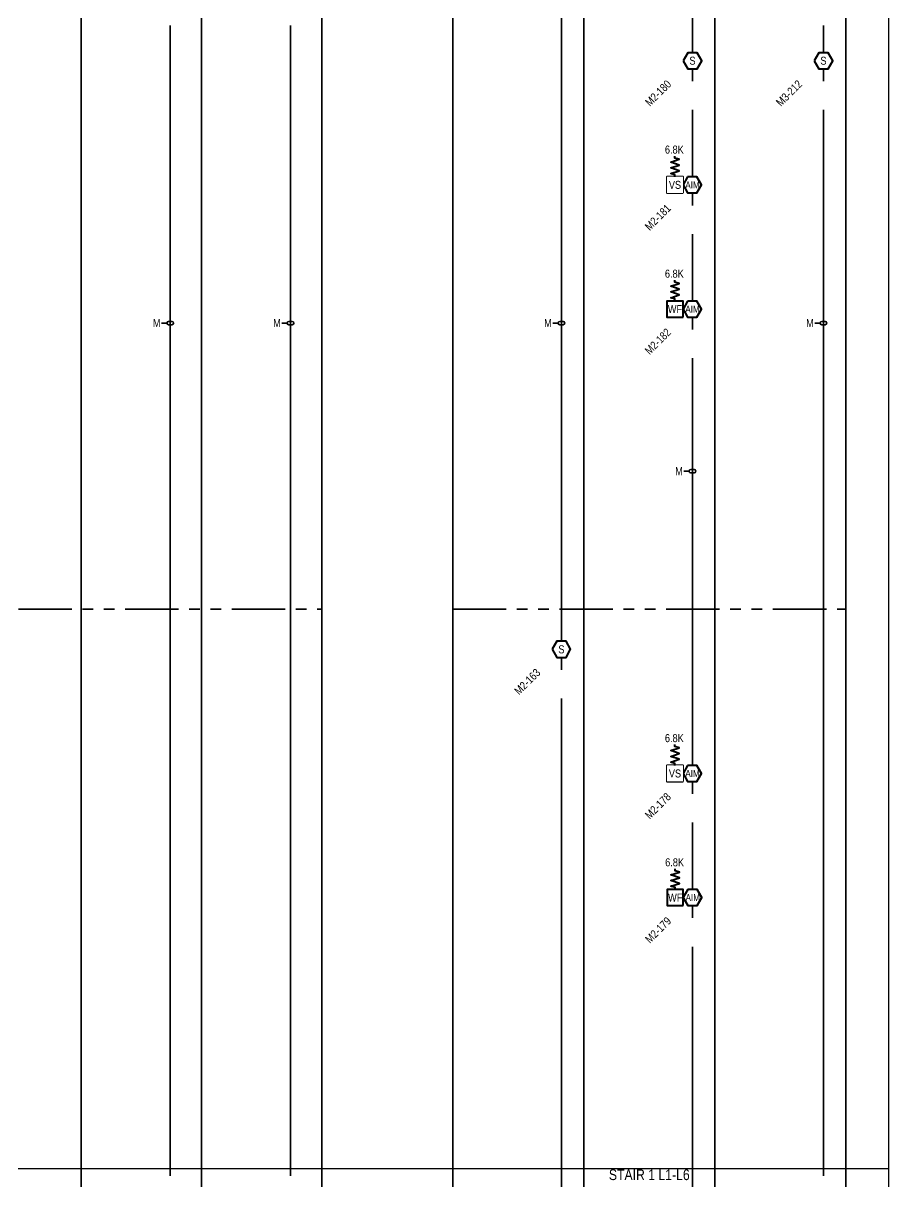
# Model space of a CAD drawing. Header units: inches. Extents: x 84 to 207, y -12 to 77.
# Drawn here: x 196.58 to 206.72, y 23.76 to 37.33 of the extents above; entities that cross this region are included whole.
import ezdxf
from ezdxf.enums import TextEntityAlignment as Align

# ---------------------------------------------------------------- set-up
doc = ezdxf.new("R2010")
doc.units = ezdxf.units.IN
doc.header["$MEASUREMENT"] = 0
doc.set_wipeout_variables(frame=1)
doc.linetypes.add('PHANTOM2', pattern=[1.25, 0.625, -0.125, 0.125, -0.125, 0.125, -0.125])
for name, color, linetype, lineweight in [('F-ALRM-DTCT', 23, 'Continuous', 40), ('F-ALRM-WIRE-DTCT', 151, 'Continuous', 35), ('F-ANNO-DTCT', 151, 'Continuous', 25), ('F-ANNO-DTCT-ADDR', 143, 'Continuous', 25), ('F-ANNO-DTCT-DESC', 150, 'Continuous', 25), ('F-ANNO-DTCT-NOTE', 140, 'Continuous', 25), ('F-ANNO-INDC-NOTE', 110, 'Continuous', 25), ('F-ANNO-POWR', 140, 'Continuous', 25), ('F-ANNO-WIPE', 7, 'Continuous', 0)]:
    doc.layers.add(name, color=color, linetype=linetype, lineweight=lineweight)
doc.styles.add('Body', font='', dxfattribs={"height": 0.09375})
doc.styles.get("Standard").update_dxf_attribs({"font": 'arial.ttf'})
doc.styles.get('Body').set_extended_font_data('Arial Narrow')

# ---------------------------------------------------------------- blocks, each defined once
blk = doc.blocks.new('*U113')
at = {"color": 0, "linetype": 'ByBlock', "lineweight": -2, "style": 'Body', "flags": 9}
for tag, p in [('WIREDROP', (-0.037, -0.194)), ('PID_SECONDARY', (-0.037, -0.182))]:
    blk.add_attdef(tag, p, '', height=0.00937, dxfattribs=at)
at = {"layer": 'F-ANNO-DTCT-ADDR', "style": 'Body', "flags": 8}
blk.add_attdef('ADDRESS', text='', height=0.0938, rotation=45, dxfattribs=at).set_placement((-0.304, -0.218), align=Align.TOP_RIGHT)
at = {"layer": 'F-ANNO-DTCT-DESC', "linetype": 'ByBlock', "lineweight": -2, "flags": 51}
blk.add_attdef('DESCRIPTION', text='', height=0.0938, rotation=45, dxfattribs=at).set_placement((-0.103, -0.218), align=Align.TOP_RIGHT)
at = {"linetype": 'ByBlock', "lineweight": -2, "ltscale": 0.5}
blk.add_wipeout([(-0.108, 0), (-0.054, -0.094), (0.054, -0.094), (0.108, 0), (0.054, 0.094), (-0.054, 0.094)], dxfattribs=at).dxf.layer = 'F-ANNO-WIPE'
blk.add_lwpolyline([(-0.108, 0), (-0.054, -0.094), (0.054, -0.094), (0.108, 0), (0.054, 0.094), (-0.054, 0.094)], close=True, dxfattribs=at)
at = {"color": 0, "linetype": 'ByBlock', "lineweight": -2, "style": 'Body'}
blk.add_text('S', height=0.0938, dxfattribs=at).set_placement((0, 0), align=Align.MIDDLE_CENTER)
at = {"color": 0, "linetype": 'ByBlock', "lineweight": -2, "style": 'Body', "flags": 9}
for tag, p in [('DEVTYPE', (-0.037, -0.126)), ('POINTTYPE', (-0.037, -0.14)), ('ELEVATION', (-0.037, -0.154)), ('PID', (-0.037, -0.168))]:
    blk.add_attdef(tag, p, '', height=0.00937, dxfattribs=at)
at = {"layer": 'F-ANNO-DTCT', "style": 'Body', "flags": 8}
for tag, p in [('WP', (-0.177, 0.094)), ('WG', (0.164, 0.094))]:
    blk.add_attdef(tag, text='', height=0.0938, dxfattribs=at).set_placement(p, align=Align.MIDDLE_CENTER)
blk.add_attdef('SMOKE_SENSOR_TYPE', text='', height=0.0938, dxfattribs=at).set_placement((0.108, -0.094), align=Align.MIDDLE_LEFT)
at = {"layer": 'F-ANNO-DTCT-NOTE', "linetype": 'ByBlock', "lineweight": -2, "style": 'Body', "flags": 8}
blk.add_attdef('NOTE', text='', height=0.0938, dxfattribs=at).set_placement((-0.145, -0.017), align=Align.MIDDLE_CENTER)
at = {"layer": 'F-ANNO-DTCT-NOTE', "linetype": 'ByBlock', "lineweight": -2, "flags": 104}
blk.add_attdef('NOTES', text='', height=0.0938, dxfattribs=at).set_placement((-0.145, -0.122), align=Align.MIDDLE_RIGHT)
blk = doc.blocks.new('*U116')
at = {"color": 0, "linetype": 'ByBlock', "lineweight": -2, "style": 'Body', "flags": 9}
for tag, p in [('WIREDROP', (-0.037, -0.197)), ('PID_SECONDARY', (-0.037, -0.182))]:
    blk.add_attdef(tag, p, '', height=0.00937, dxfattribs=at)
at = {"layer": 'F-ANNO-DTCT-ADDR', "style": 'Body', "flags": 8}
blk.add_attdef('ADDRESS', text='', height=0.0938, rotation=45, dxfattribs=at).set_placement((-0.307, -0.218), align=Align.TOP_RIGHT)
at = {"layer": 'F-ANNO-DTCT-DESC', "lineweight": 30, "flags": 51}
blk.add_attdef('DESCRIPTION', text='', height=0.0938, rotation=45, dxfattribs=at).set_placement((-0.106, -0.218), align=Align.TOP_RIGHT)
at = {"layer": 'F-ANNO-POWR', "style": 'Body', "flags": 8}
blk.add_attdef('POWRTAG', text='', height=0.0938, dxfattribs=at).set_placement((-0.201, -0.218), align=Align.TOP_RIGHT)
at = {"linetype": 'ByBlock', "lineweight": -2, "ltscale": 0.5}
blk.add_wipeout([(-0.054, 0.094), (-0.108, 0), (-0.054, -0.094), (0.054, -0.094), (0.108, 0), (0.054, 0.094)], dxfattribs=at).dxf.layer = 'F-ANNO-WIPE'
at = {"color": 0, "linetype": 'ByBlock', "lineweight": -2, "ltscale": 0.5}
blk.add_lwpolyline([(-0.054, 0.094), (-0.108, 0), (-0.054, -0.094), (0.054, -0.094), (0.108, 0), (0.054, 0.094)], close=True, dxfattribs=at)
at = {"color": 0, "lineweight": -3, "style": 'Body'}
blk.add_text('AIM', height=0.082, dxfattribs=at).set_placement((0.003, 0), align=Align.MIDDLE_CENTER)
at = {"color": 0, "linetype": 'ByBlock', "lineweight": -2, "style": 'Body', "flags": 9}
for tag, p in [('DEVTYPE', (-0.037, -0.126)), ('POINTTYPE', (-0.037, -0.14)), ('ELEVATION', (-0.037, -0.154)), ('PID', (-0.037, -0.168))]:
    blk.add_attdef(tag, p, '', height=0.00937, dxfattribs=at)
at = {"layer": 'F-ANNO-DTCT', "style": 'Body', "flags": 8}
blk.add_attdef('WP', text='', height=0.0938, dxfattribs=at).set_placement((0.172, 0.075), align=Align.MIDDLE_CENTER)
at = {"layer": 'F-ANNO-DTCT-NOTE', "linetype": 'ByBlock', "lineweight": -2, "style": 'Body', "flags": 8}
blk.add_attdef('NOTE', text='', height=0.0938, dxfattribs=at).set_placement((-0.133, 0.098), align=Align.TOP_RIGHT)
at = {"layer": 'F-ANNO-DTCT-NOTE', "linetype": 'ByBlock', "lineweight": -2, "flags": 104}
blk.add_attdef('NOTES', text='', height=0.0938, dxfattribs=at).set_placement((-0.133, -0.005), align=Align.TOP_RIGHT)
blk = doc.blocks.new('*U115')
at = {"color": 0, "linetype": 'ByBlock', "lineweight": -2, "style": 'Body', "flags": 9}
for tag, p in [('WIREDROP', (-0.037, -0.194)), ('PID_SECONDARY', (-0.037, -0.182))]:
    blk.add_attdef(tag, p, '', height=0.00937, dxfattribs=at)
at = {"layer": 'F-ANNO-DTCT-ADDR', "style": 'Body', "flags": 8}
blk.add_attdef('ADDRESS', text='', height=0.0938, rotation=45, dxfattribs=at).set_placement((-0.307, -0.218), align=Align.TOP_RIGHT)
at = {"layer": 'F-ANNO-DTCT-DESC', "linetype": 'ByBlock', "lineweight": -2, "flags": 51}
blk.add_attdef('DESCRIPTION', text='', height=0.0938, rotation=45, dxfattribs=at).set_placement((-0.106, -0.218), align=Align.TOP_RIGHT)
at = {"linetype": 'ByBlock', "lineweight": -2, "ltscale": 0.5}
blk.add_wipeout([(-0.108, 0), (-0.054, -0.094), (0.054, -0.094), (0.108, 0), (0.054, 0.094), (-0.054, 0.094)], dxfattribs=at).dxf.layer = 'F-ANNO-WIPE'
blk.add_lwpolyline([(-0.108, 0), (-0.054, -0.094), (0.054, -0.094), (0.108, 0), (0.054, 0.094), (-0.054, 0.094)], close=True, dxfattribs=at)
at = {"color": 0, "linetype": 'ByBlock', "lineweight": -2, "style": 'Body'}
blk.add_text('S', height=0.0938, dxfattribs=at).set_placement((0, 0), align=Align.MIDDLE_CENTER)
at = {"color": 0, "linetype": 'ByBlock', "lineweight": -2, "style": 'Body', "flags": 9}
for tag, p in [('DEVTYPE', (-0.037, -0.126)), ('POINTTYPE', (-0.037, -0.14)), ('ELEVATION', (-0.037, -0.154)), ('PID', (-0.037, -0.168))]:
    blk.add_attdef(tag, p, '', height=0.00937, dxfattribs=at)
at = {"layer": 'F-ANNO-DTCT', "style": 'Body', "flags": 8}
for tag, p in [('WP', (-0.177, 0.094)), ('WG', (0.164, 0.094))]:
    blk.add_attdef(tag, text='', height=0.0938, dxfattribs=at).set_placement(p, align=Align.MIDDLE_CENTER)
blk.add_attdef('SMOKE_SENSOR_TYPE', text='', height=0.0938, dxfattribs=at).set_placement((0.108, -0.094), align=Align.MIDDLE_LEFT)
at = {"layer": 'F-ANNO-DTCT-NOTE', "linetype": 'ByBlock', "lineweight": -2, "style": 'Body', "flags": 8}
blk.add_attdef('NOTE', text='', height=0.0938, dxfattribs=at).set_placement((-0.145, -0.017), align=Align.MIDDLE_CENTER)
at = {"layer": 'F-ANNO-DTCT-NOTE', "linetype": 'ByBlock', "lineweight": -2, "flags": 104}
blk.add_attdef('NOTES', text='', height=0.0938, dxfattribs=at).set_placement((-0.145, -0.122), align=Align.MIDDLE_RIGHT)
blk = doc.blocks.new('*U68')
at = {"linetype": 'ByBlock', "lineweight": -2, "ltscale": 0.5}
blk.add_lwpolyline([(0.094, 0), (0.094, 0.188), (-0.094, 0.188), (-0.094, 0)], close=True, dxfattribs=at)
at = {"color": 0, "linetype": 'ByBlock', "lineweight": -2, "style": 'Body', "flags": 9}
for tag, p in [('WIREDROP', (-0.037, -0.103)), ('PID_SECONDARY', (-0.037, -0.089))]:
    blk.add_attdef(tag, p, '', height=0.00937, dxfattribs=at)
at = {"layer": 'F-ANNO-DTCT-ADDR', "style": 'Body', "flags": 8}
blk.add_attdef('ADDRESS', text='', height=0.0938, dxfattribs=at).set_placement((0, -0.124), align=Align.TOP_RIGHT)
at = {"layer": 'F-ANNO-DTCT-DESC', "lineweight": 30, "flags": 104}
blk.add_attdef('DESCRIPTION', text='', height=0.0938, dxfattribs=at).set_placement((0.201, -0.124), align=Align.TOP_RIGHT)
at = {"layer": 'F-ANNO-DTCT-NOTE', "linetype": 'ByBlock', "lineweight": -2, "flags": 104}
blk.add_attdef('NOTES', text='', height=0.0938, dxfattribs=at).set_placement((-0.185, 0), align=Align.MIDDLE_RIGHT)
at = {"linetype": 'ByBlock', "lineweight": -2, "ltscale": 0.5}
blk.add_wipeout([(-0.094, 0.188), (0.094, 0.188), (0.094, 0), (-0.094, 0)], dxfattribs=at).dxf.layer = 'F-ANNO-WIPE'
at = {"color": 0, "lineweight": -3, "style": 'Body'}
blk.add_text('VS', height=0.0938, dxfattribs=at).set_placement((0, 0.094), align=Align.MIDDLE_CENTER)
at = {"color": 0, "linetype": 'ByBlock', "lineweight": -2, "style": 'Body', "flags": 9}
for tag, p in [('DEVTYPE', (-0.037, -0.032)), ('POINTTYPE', (-0.037, -0.046)), ('ELEVATION', (-0.037, -0.06)), ('PID', (-0.037, -0.075))]:
    blk.add_attdef(tag, p, '', height=0.00937, dxfattribs=at)
at = {"layer": 'F-ANNO-DTCT-NOTE', "linetype": 'ByBlock', "lineweight": -2, "style": 'Body', "flags": 8}
blk.add_attdef('NOTE', text='', height=0.0938, dxfattribs=at).set_placement((-0.185, 0), align=Align.MIDDLE_CENTER)
blk = doc.blocks.new('*U110')
at = {"color": 0, "linetype": 'ByBlock', "lineweight": -2}
blk.add_lwpolyline([(0, 0), (0, 0.024), (-0.05, 0.039), (0.05, 0.072), (-0.05, 0.106), (0.05, 0.139), (-0.05, 0.173), (0.05, 0.206), (0, 0.221), (0, 0.244)], dxfattribs=at)
at = {"layer": 'F-ANNO-INDC-NOTE', "lineweight": -3, "style": 'Body'}
blk.add_text('6.8K', height=0.0938, dxfattribs=at).set_placement((0.103, 0.32), align=Align.MIDDLE_RIGHT)
blk.add_attdef('CIRCUIT', text='', height=0.0938, dxfattribs=at).set_placement((0, 0.316), align=Align.MIDDLE_RIGHT)
blk = doc.blocks.new('*U12')
at = {"color": 0, "linetype": 'ByBlock', "lineweight": -2, "style": 'Body', "flags": 9}
for tag, p in [('WIREDROP', (-0.037, -0.103)), ('PID_SECONDARY', (-0.037, -0.089))]:
    blk.add_attdef(tag, p, '', height=0.00937, dxfattribs=at)
at = {"layer": 'F-ANNO-DTCT-ADDR', "style": 'Body', "flags": 8}
blk.add_attdef('ADDRESS', text='', height=0.0938, dxfattribs=at).set_placement((0, -0.124), align=Align.TOP_RIGHT)
at = {"layer": 'F-ANNO-DTCT-DESC', "lineweight": 30, "flags": 104}
blk.add_attdef('DESCRIPTION', text='', height=0.0938, dxfattribs=at).set_placement((0.201, -0.124), align=Align.TOP_RIGHT)
at = {"layer": 'F-ANNO-DTCT-NOTE', "linetype": 'ByBlock', "lineweight": -2, "flags": 104}
blk.add_attdef('NOTES', text='', height=0.0938, dxfattribs=at).set_placement((-0.185, 0), align=Align.MIDDLE_RIGHT)
at = {"linetype": 'ByBlock', "lineweight": -2, "ltscale": 0.5}
blk.add_wipeout([(-0.094, 0.188), (0.094, 0.188), (0.094, 0), (-0.094, 0)], dxfattribs=at).dxf.layer = 'F-ANNO-WIPE'
blk.add_lwpolyline([(0.094, 0), (0.094, 0.188), (-0.094, 0.188), (-0.094, 0)], close=True, dxfattribs=at)
at = {"color": 0, "lineweight": -3, "style": 'Body'}
blk.add_text('WF', height=0.0938, dxfattribs=at).set_placement((0, 0.094), align=Align.MIDDLE_CENTER)
at = {"color": 0, "linetype": 'ByBlock', "lineweight": -2, "style": 'Body', "flags": 9}
for tag, p in [('DEVTYPE', (-0.037, -0.032)), ('POINTTYPE', (-0.037, -0.046)), ('ELEVATION', (-0.037, -0.06)), ('PID', (-0.037, -0.075))]:
    blk.add_attdef(tag, p, '', height=0.00937, dxfattribs=at)
at = {"layer": 'F-ANNO-DTCT-NOTE', "linetype": 'ByBlock', "lineweight": -2, "style": 'Body', "flags": 8}
blk.add_attdef('NOTE', text='', height=0.0938, dxfattribs=at).set_placement((-0.185, 0), align=Align.MIDDLE_CENTER)
blk = doc.blocks.new('*U111')
at = {"color": 0, "linetype": 'ByBlock', "lineweight": -2}
blk.add_lwpolyline([(0, 0), (0, 0.024), (-0.05, 0.039), (0.05, 0.072), (-0.05, 0.106), (0.05, 0.139), (-0.05, 0.173), (0.05, 0.206), (0, 0.221), (0, 0.244)], dxfattribs=at)
at = {"layer": 'F-ANNO-INDC-NOTE', "lineweight": -3, "style": 'Body'}
blk.add_text('6.8K', height=0.0938, dxfattribs=at).set_placement((0.103, 0.32), align=Align.MIDDLE_RIGHT)
blk.add_attdef('CIRCUIT', text='', height=0.0938, dxfattribs=at).set_placement((0, 0.316), align=Align.MIDDLE_RIGHT)
blk = doc.blocks.new('WireTagLoop')
at = {"color": 0, "linetype": 'ByBlock', "lineweight": -2}
blk.add_lwpolyline([(-0.5, 0.5, 0.999484), (-0.5, -0.5), (0.5, -0.5, 0.999484), (0.5, 0.5, 0.000258)], format="xyb", close=True, dxfattribs=at)

msp = doc.modelspace()

# ---------------------------------------------------------------- linework, layer by layer
at = {"layer": 'Defpoints', "color": 3}
msp.add_lwpolyline([(171.017, 23.233), (206.716, 23.233), (206.716, 50.474), (171.017, 50.474)], close=True, dxfattribs=at)
at = {"layer": 'Defpoints', "color": 1}
msp.add_lwpolyline([(171.017, -6.191), (206.716, -6.191), (206.716, 23.914), (171.017, 23.914)], close=True, dxfattribs=at)
at = {"layer": 'F-ALRM-WIRE-DTCT', "color": 251, "true_color": 0x636466}
for p, q in [((198.665, 49.793), (198.665, -1.317)), ((200.074, 49.793), (200.074, -5.851)), ((203.143, 49.793), (203.143, -1.317)), ((204.677, 49.793), (204.677, -1.317)), ((206.212, 49.793), (206.212, -1.317)), ((201.609, 45.072), (201.609, -5.851))]:
    msp.add_line(p, q, dxfattribs=at)
at = {"layer": 'F-ALRM-WIRE-DTCT'}
for p, q in [((198.299, 23.831), (198.299, 37.306)), ((199.708, 23.831), (199.708, 37.306))]:
    msp.add_line(p, q, dxfattribs=at)
at = {"layer": 'F-ALRM-WIRE-DTCT', "color": 251, "linetype": 'PHANTOM2', "true_color": 0x636466}
for p, q in [((171.521, 30.468), (200.074, 30.468)), ((201.609, 30.468), (206.212, 30.468))]:
    msp.add_line(p, q, dxfattribs=at)
at = {"layer": 'F-ALRM-WIRE-DTCT', "color": 251, "true_color": 0x636466}
msp.add_lwpolyline([(197.256, -1.317), (197.256, 49.793)], dxfattribs=at)
at = {"layer": 'F-ALRM-WIRE-DTCT'}
for points in [[(202.881, 44.028), (202.881, 29.76)], [(204.416, 41.119), (204.416, 36.655)], [(205.95, 37.306), (205.95, 36.655)], [(204.416, 36.318), (204.416, 35.2)], [(205.95, 36.318), (205.95, 23.831)], [(204.416, 34.864), (204.416, 33.746)], [(198.26, 33.821), (198.199, 33.821)], [(199.669, 33.821), (199.608, 33.821)], [(202.842, 33.821), (202.781, 33.821)], [(205.911, 33.821), (205.85, 33.821)], [(204.416, 33.41), (204.416, 28.306)], [(204.377, 32.086), (204.316, 32.086)], [(202.881, 29.424), (202.881, 15.971)], [(204.416, 27.97), (204.416, 26.852)], [(204.416, 26.515), (204.416, 22.866)]]:
    msp.add_lwpolyline(points, dxfattribs=at)

# ---------------------------------------------------------------- block references
at = {"layer": 'F-ALRM-WIRE-DTCT', "xscale": 0.039, "yscale": 0.039, "zscale": 0.039}
for p in [(198.299, 33.821), (199.708, 33.821), (202.881, 33.821), (205.95, 33.821), (204.416, 32.086)]:
    msp.add_blockref('WireTagLoop', p, dxfattribs=at)

# ---------------------------------------------------------------- texts
at = {"style": 'Body'}
msp.add_text('STAIR 1 L1-L6', height=0.12493, dxfattribs=at).set_placement((203.91, 23.782), align=Align.CENTER)
at = {"layer": 'F-ALRM-WIRE-DTCT', "style": 'Body'}
for p in [(198.096, 33.821), (199.505, 33.821), (202.678, 33.821), (205.747, 33.821), (204.213, 32.086)]:
    msp.add_text('M', height=0.0938, dxfattribs=at).set_placement(p, align=Align.MIDDLE_LEFT)

# ---------------------------------------------------------------- next in the draw order: block references
at = {"layer": 'F-ALRM-DTCT'}
ref = msp.add_blockref('*U115', (204.416, 36.894), dxfattribs=at)
ref.add_attrib('ADDRESS', 'M2-180', dxfattribs={"layer": 'F-ANNO-DTCT-ADDR', "height": 0.0938, "rotation": 45, "style": 'Body'}).set_placement((204.109, 36.676), align=Align.TOP_RIGHT)
ref = msp.add_blockref('*U115', (205.95, 36.894), dxfattribs=at)
ref.add_attrib('ADDRESS', 'M3-212', dxfattribs={"layer": 'F-ANNO-DTCT-ADDR', "height": 0.0938, "rotation": 45, "style": 'Body'}).set_placement((205.643, 36.676), align=Align.TOP_RIGHT)
ref = msp.add_blockref('*U116', (204.413, 35.439), dxfattribs=at)
ref.add_attrib('ADDRESS', 'M2-181', dxfattribs={"layer": 'F-ANNO-DTCT-ADDR', "height": 0.0938, "rotation": 45, "style": 'Body'}).set_placement((204.106, 35.222), align=Align.TOP_RIGHT)
ref = msp.add_blockref('*U116', (204.413, 33.985), dxfattribs=at)
ref.add_attrib('ADDRESS', 'M2-182', dxfattribs={"layer": 'F-ANNO-DTCT-ADDR', "height": 0.0938, "rotation": 45, "style": 'Body'}).set_placement((204.106, 33.768), align=Align.TOP_RIGHT)
ref = msp.add_blockref('*U113', (202.881, 29.999), dxfattribs=at)
ref.add_attrib('ADDRESS', 'M2-163', dxfattribs={"layer": 'F-ANNO-DTCT-ADDR', "height": 0.0938, "rotation": 45, "style": 'Body'}).set_placement((202.577, 29.782), align=Align.TOP_RIGHT)
ref = msp.add_blockref('*U116', (204.413, 28.545), dxfattribs=at)
ref.add_attrib('ADDRESS', 'M2-178', dxfattribs={"layer": 'F-ANNO-DTCT-ADDR', "height": 0.0938, "rotation": 45, "style": 'Body'}).set_placement((204.106, 28.327), align=Align.TOP_RIGHT)
ref = msp.add_blockref('*U116', (204.416, 27.091), dxfattribs=at)
ref.add_attrib('ADDRESS', 'M2-179', dxfattribs={"layer": 'F-ANNO-DTCT-ADDR', "height": 0.0938, "rotation": 45, "style": 'Body'}).set_placement((204.109, 26.873), align=Align.TOP_RIGHT)

# ---------------------------------------------------------------- next in the draw order: block references
for name, p in [('*U68', (204.211, 35.346)), ('*U12', (204.211, 33.891)), ('*U68', (204.211, 28.451)), ('*U12', (204.214, 26.997))]:
    msp.add_blockref(name, p, dxfattribs=at)

# ---------------------------------------------------------------- next in the draw order: block references
for name, p in [('*U110', (204.211, 35.533)), ('*U111', (204.211, 34.079)), ('*U110', (204.211, 28.639)), ('*U111', (204.214, 27.184))]:
    msp.add_blockref(name, p, dxfattribs=at)

doc.saveas('drawing.dxf')
